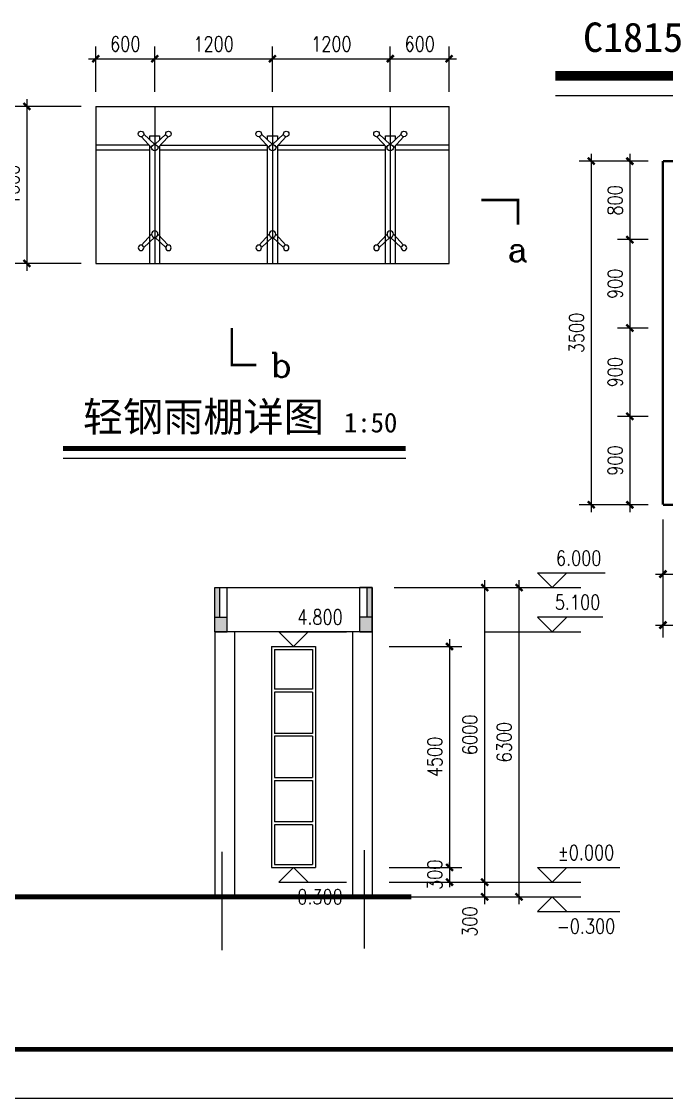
# Model space of a CAD drawing. Extents: x 458975 to 585950, y -118893 to 21149.
# Drawn here: x 552764 to 565906, y -118893 to -96956 of the extents above; entities that cross this region are included whole.
import ezdxf
from ezdxf.enums import TextEntityAlignment as Align

# ---------------------------------------------------------------- set-up
doc = ezdxf.new("R2010")
doc.units = 0
doc.header["$LTSCALE"] = 1000
doc.header["$MEASUREMENT"] = 0
doc.linetypes.add('ACAD_ISO04W100', pattern=[30.5, 24, -3, 0.5, -3])
doc.layers.get('0').update_dxf_attribs({"linetype": 'CONTINUOUS'})
doc.layers.get('DEFPOINTS').update_dxf_attribs({"linetype": 'CONTINUOUS'})
for name, color, linetype in [('DOTE', 1, 'ACAD_ISO04W100'), ('E_GROUND', 2, 'CONTINUOUS'), ('E_WALL', 255, 'CONTINUOUS'), ('E_WINDOW', 4, 'CONTINUOUS'), ('LEVL', 3, 'CONTINUOUS'), ('PUB_DIM', 3, 'CONTINUOUS'), ('PUB_SYMB', 3, 'CONTINUOUS'), ('PUB_SYMB_TEXT', 7, 'CONTINUOUS'), ('PUB_TEXT', 7, 'CONTINUOUS'), ('PUB_TITLE', 4, 'CONTINUOUS'), ('S_WALL', 255, 'CONTINUOUS'), ('STAIR', 2, 'CONTINUOUS'), ('WINDOW', 2, 'CONTINUOUS')]:
    doc.layers.add(name, color=color, linetype=linetype)
doc.styles.add('-新宋体', font='NSimSun.ttf')
doc.styles.add('COMP', font='COMPLEX.shx', dxfattribs={"bigfont": 'hztxt'})
doc.styles.add('dim_font', font='SIMPLEX.shx', dxfattribs={"width": 0.8})
doc.dimstyles.new('DIMN', dxfattribs={"dimtxt": 300, "dimasz": 100, "dimexe": 250, "dimexo": 300, "dimgap": 0, "dimtad": 0, "dimdec": 0, "dimzin": 0, "dimdsep": 46, "dimtxsty": 'dim_font', "dimblk": 'ARCHTICK', "dimcen": 0.09, "dimdle": 150, "dimclrt": 7, "dimazin": 0, "dimtfac": 1, "dimtdec": 0, "dimtix": 1, "dimtmove": 2, "dimatfit": 3, "dimfxl": 1, "dimtvp": 1, "dimtolj": 1, "dimtzin": 0, "dimarcsym": 0})
doc.dimstyles.new('DIMN50', dxfattribs={"dimscale": 0.5, "dimtxt": 300, "dimasz": 100, "dimexe": 250, "dimexo": 300, "dimgap": 0, "dimtad": 0, "dimdec": 0, "dimzin": 0, "dimdsep": 46, "dimtxsty": 'dim_font', "dimblk": 'ARCHTICK', "dimcen": 0.09, "dimdle": 150, "dimclrt": 7, "dimazin": 0, "dimtfac": 1, "dimtdec": 0, "dimtix": 1, "dimtmove": 2, "dimatfit": 3, "dimfxl": 1, "dimtvp": 1, "dimtolj": 1, "dimtzin": 0, "dimarcsym": 0})

# ---------------------------------------------------------------- blocks, each defined once
blk = doc.blocks.new('_archtick')
at = {"const_width": 0.5}
blk.add_lwpolyline([(-0.7, -0.7), (0.7, 0.7)], dxfattribs=at)
blk = doc.blocks.new('*D200')
at = {"layer": 'DEFPOINTS', "color": 0, "transparency": 16777216}
for p in [(560057, -114486), (562202, -114486), (560057, -114786)]:
    blk.add_point(p, dxfattribs=at)
at = {"layer": 'PUB_DIM', "color": 0, "lineweight": -2, "transparency": 16777216}
for p, q in [((560357, -114486), (562452, -114486)), ((562202, -114936), (562202, -114336)), ((560357, -114786), (562452, -114786))]:
    blk.add_line(p, q, dxfattribs=at)
at = {"layer": 'PUB_DIM', "color": 0, "lineweight": -2, "transparency": 16777216, "xscale": 100, "yscale": 100, "zscale": 100}
for p, rotation in [((562202, -114486), 90), ((562202, -114786), 270)]:
    blk.add_blockref('_archtick', p, dxfattribs=dict(at, rotation=rotation))
at = {"layer": 'PUB_DIM', "color": 7, "transparency": 16777216, "insert": (561902, -115291), "char_height": 300, "attachment_point": 5, "rotation": 90, "style": 'dim_font'}
blk.add_mtext('\\A1;300', dxfattribs=at)
blk = doc.blocks.new('*D201')
at = {"layer": 'DEFPOINTS', "color": 0, "transparency": 16777216}
for p in [(559952, -109686), (559952, -114186), (561485, -114186)]:
    blk.add_point(p, dxfattribs=at)
at = {"layer": 'PUB_DIM', "color": 0, "lineweight": -2, "transparency": 16777216}
for p, q in [((560252, -109686), (561735, -109686)), ((561485, -109536), (561485, -114336)), ((560252, -114186), (561735, -114186))]:
    blk.add_line(p, q, dxfattribs=at)
at = {"layer": 'PUB_DIM', "color": 0, "lineweight": -2, "transparency": 16777216, "xscale": 100, "yscale": 100, "zscale": 100}
for p, rotation in [((561485, -109686), 90), ((561485, -114186), 270)]:
    blk.add_blockref('_archtick', p, dxfattribs=dict(at, rotation=rotation))
at = {"layer": 'PUB_DIM', "color": 7, "transparency": 16777216, "insert": (561185, -111936), "char_height": 300, "attachment_point": 5, "rotation": 90, "style": 'dim_font'}
blk.add_mtext('\\A1;4500', dxfattribs=at)
blk = doc.blocks.new('*D202')
at = {"layer": 'DEFPOINTS', "color": 0, "transparency": 16777216}
for p in [(559952, -114186), (559952, -114486), (561485, -114486)]:
    blk.add_point(p, dxfattribs=at)
at = {"layer": 'PUB_DIM', "color": 0, "lineweight": -2, "transparency": 16777216}
for p, q in [((560252, -114186), (561735, -114186)), ((561485, -114186), (561485, -114086)), ((561485, -114186), (561485, -114486)), ((560252, -114486), (561735, -114486)), ((561485, -114486), (561485, -114586))]:
    blk.add_line(p, q, dxfattribs=at)
at = {"layer": 'PUB_DIM', "color": 0, "lineweight": -2, "transparency": 16777216, "xscale": 100, "yscale": 100, "zscale": 100}
for p, rotation in [((561485, -114186), 270), ((561485, -114486), 90)]:
    blk.add_blockref('_archtick', p, dxfattribs=dict(at, rotation=rotation))
at = {"layer": 'PUB_DIM', "color": 7, "transparency": 16777216, "insert": (561185, -114336), "char_height": 300, "attachment_point": 5, "rotation": 90, "style": 'dim_font'}
blk.add_mtext('\\A1;300', dxfattribs=at)
blk = doc.blocks.new('*D203')
at = {"layer": 'DEFPOINTS', "color": 0, "transparency": 16777216}
for p in [(560057, -108486), (562202, -108486), (560057, -114486)]:
    blk.add_point(p, dxfattribs=at)
at = {"layer": 'PUB_DIM', "color": 0, "lineweight": -2, "transparency": 16777216}
for p, q in [((562202, -114636), (562202, -108336)), ((560357, -108486), (562452, -108486)), ((560357, -114486), (562452, -114486))]:
    blk.add_line(p, q, dxfattribs=at)
at = {"layer": 'PUB_DIM', "color": 0, "lineweight": -2, "transparency": 16777216, "xscale": 100, "yscale": 100, "zscale": 100}
for p, rotation in [((562202, -108486), 90), ((562202, -114486), 270)]:
    blk.add_blockref('_archtick', p, dxfattribs=dict(at, rotation=rotation))
at = {"layer": 'PUB_DIM', "color": 7, "transparency": 16777216, "insert": (561902, -111486), "char_height": 300, "attachment_point": 5, "rotation": 90, "style": 'dim_font'}
blk.add_mtext('\\A1;6000', dxfattribs=at)
blk = doc.blocks.new('*D204')
at = {"layer": 'DEFPOINTS', "color": 0, "transparency": 16777216}
for p in [(560057, -108486), (560057, -114786), (562901, -114786)]:
    blk.add_point(p, dxfattribs=at)
at = {"layer": 'PUB_DIM', "color": 0, "lineweight": -2, "transparency": 16777216}
for p, q in [((562901, -108336), (562901, -114936)), ((560357, -108486), (563151, -108486)), ((560357, -114786), (563151, -114786))]:
    blk.add_line(p, q, dxfattribs=at)
at = {"layer": 'PUB_DIM', "color": 0, "lineweight": -2, "transparency": 16777216, "xscale": 100, "yscale": 100, "zscale": 100}
for p, rotation in [((562901, -108486), 90), ((562901, -114786), 270)]:
    blk.add_blockref('_archtick', p, dxfattribs=dict(at, rotation=rotation))
at = {"layer": 'PUB_DIM', "color": 7, "transparency": 16777216, "insert": (562601, -111636), "char_height": 300, "attachment_point": 5, "rotation": 90, "style": 'dim_font'}
blk.add_mtext('\\A1;6300', dxfattribs=at)
blk = doc.blocks.new('*D266')
at = {"layer": 'DEFPOINTS', "color": 0, "transparency": 16777216}
for p in [(565834, -99799), (565159, -101399), (565834, -101399)]:
    blk.add_point(p, dxfattribs=at)
at = {"layer": 'PUB_DIM', "color": 0, "lineweight": -2, "transparency": 16777216}
for p, q in [((565534, -99799), (564909, -99799)), ((565159, -99649), (565159, -101549)), ((565534, -101399), (564909, -101399))]:
    blk.add_line(p, q, dxfattribs=at)
at = {"layer": 'PUB_DIM', "color": 0, "lineweight": -2, "transparency": 16777216, "xscale": 100, "yscale": 100, "zscale": 100}
for p, rotation in [((565159, -99799), 90), ((565159, -101399), 270)]:
    blk.add_blockref('_archtick', p, dxfattribs=dict(at, rotation=rotation))
at = {"layer": 'PUB_DIM', "color": 7, "transparency": 16777216, "insert": (564859, -100599), "char_height": 300, "attachment_point": 5, "rotation": 90, "style": 'dim_font'}
blk.add_mtext('\\A1;800', dxfattribs=at)
blk = doc.blocks.new('*D267')
at = {"layer": 'DEFPOINTS', "color": 0, "transparency": 16777216}
for p in [(565834, -99799), (564375, -106799), (565834, -106799)]:
    blk.add_point(p, dxfattribs=at)
at = {"layer": 'PUB_DIM', "color": 0, "lineweight": -2, "transparency": 16777216}
for p, q in [((565534, -99799), (564125, -99799)), ((564375, -99649), (564375, -106949)), ((565534, -106799), (564125, -106799))]:
    blk.add_line(p, q, dxfattribs=at)
at = {"layer": 'PUB_DIM', "color": 0, "lineweight": -2, "transparency": 16777216, "xscale": 100, "yscale": 100, "zscale": 100}
for p, rotation in [((564375, -99799), 90), ((564375, -106799), 270)]:
    blk.add_blockref('_archtick', p, dxfattribs=dict(at, rotation=rotation))
at = {"layer": 'PUB_DIM', "color": 7, "transparency": 16777216, "insert": (564075, -103299), "char_height": 300, "attachment_point": 5, "rotation": 90, "style": 'dim_font'}
blk.add_mtext('\\A1;3500', dxfattribs=at)
blk = doc.blocks.new('*D268')
at = {"layer": 'DEFPOINTS', "color": 0, "transparency": 16777216}
for p in [(565834, -101399), (565159, -103199), (565834, -103199)]:
    blk.add_point(p, dxfattribs=at)
at = {"layer": 'PUB_DIM', "color": 0, "lineweight": -2, "transparency": 16777216}
for p, q in [((565159, -101249), (565159, -103349)), ((565534, -101399), (564909, -101399)), ((565534, -103199), (564909, -103199))]:
    blk.add_line(p, q, dxfattribs=at)
at = {"layer": 'PUB_DIM', "color": 0, "lineweight": -2, "transparency": 16777216, "xscale": 100, "yscale": 100, "zscale": 100}
for p, rotation in [((565159, -101399), 90), ((565159, -103199), 270)]:
    blk.add_blockref('_archtick', p, dxfattribs=dict(at, rotation=rotation))
at = {"layer": 'PUB_DIM', "color": 7, "transparency": 16777216, "insert": (564859, -102299), "char_height": 300, "attachment_point": 5, "rotation": 90, "style": 'dim_font'}
blk.add_mtext('\\A1;900', dxfattribs=at)
blk = doc.blocks.new('*D269')
at = {"layer": 'DEFPOINTS', "color": 0, "transparency": 16777216}
for p in [(565834, -103199), (565159, -104999), (565834, -104999)]:
    blk.add_point(p, dxfattribs=at)
at = {"layer": 'PUB_DIM', "color": 0, "lineweight": -2, "transparency": 16777216}
for p, q in [((565159, -103049), (565159, -105149)), ((565534, -103199), (564909, -103199)), ((565534, -104999), (564909, -104999))]:
    blk.add_line(p, q, dxfattribs=at)
at = {"layer": 'PUB_DIM', "color": 0, "lineweight": -2, "transparency": 16777216, "xscale": 100, "yscale": 100, "zscale": 100}
for p, rotation in [((565159, -103199), 90), ((565159, -104999), 270)]:
    blk.add_blockref('_archtick', p, dxfattribs=dict(at, rotation=rotation))
at = {"layer": 'PUB_DIM', "color": 7, "transparency": 16777216, "insert": (564859, -104099), "char_height": 300, "attachment_point": 5, "rotation": 90, "style": 'dim_font'}
blk.add_mtext('\\A1;900', dxfattribs=at)
blk = doc.blocks.new('*D270')
at = {"layer": 'DEFPOINTS', "color": 0, "transparency": 16777216}
for p in [(565834, -104999), (565159, -106799), (565834, -106799)]:
    blk.add_point(p, dxfattribs=at)
at = {"layer": 'PUB_DIM', "color": 0, "lineweight": -2, "transparency": 16777216}
for p, q in [((565159, -104849), (565159, -106949)), ((565534, -104999), (564909, -104999)), ((565534, -106799), (564909, -106799))]:
    blk.add_line(p, q, dxfattribs=at)
at = {"layer": 'PUB_DIM', "color": 0, "lineweight": -2, "transparency": 16777216, "xscale": 100, "yscale": 100, "zscale": 100}
for p, rotation in [((565159, -104999), 90), ((565159, -106799), 270)]:
    blk.add_blockref('_archtick', p, dxfattribs=dict(at, rotation=rotation))
at = {"layer": 'PUB_DIM', "color": 7, "transparency": 16777216, "insert": (564859, -105899), "char_height": 300, "attachment_point": 5, "rotation": 90, "style": 'dim_font'}
blk.add_mtext('\\A1;900', dxfattribs=at)
blk = doc.blocks.new('*D271')
at = {"layer": 'DEFPOINTS', "color": 0, "transparency": 16777216}
for p in [(565834, -106799), (582634, -106799), (582634, -109251)]:
    blk.add_point(p, dxfattribs=at)
at = {"layer": 'PUB_DIM', "color": 0, "lineweight": -2, "transparency": 16777216}
for p, q in [((565834, -107099), (565834, -109501)), ((582634, -107099), (582634, -109501)), ((565684, -109251), (582784, -109251))]:
    blk.add_line(p, q, dxfattribs=at)
at = {"layer": 'PUB_DIM', "color": 0, "lineweight": -2, "transparency": 16777216, "xscale": 100, "yscale": 100, "zscale": 100, "rotation": 180}
blk.add_blockref('_archtick', (565834, -109251), dxfattribs=at)
at = {"layer": 'PUB_DIM', "color": 0, "lineweight": -2, "transparency": 16777216, "xscale": 100, "yscale": 100, "zscale": 100}
blk.add_blockref('_archtick', (582634, -109251), dxfattribs=at)
at = {"layer": 'PUB_DIM', "color": 7, "transparency": 16777216, "insert": (574234, -108951), "char_height": 300, "attachment_point": 5, "style": 'dim_font'}
blk.add_mtext('\\A1;8400', dxfattribs=at)
blk = doc.blocks.new('*D272')
at = {"layer": 'DEFPOINTS', "color": 0, "transparency": 16777216}
for p in [(565834, -106799), (568634, -106799), (568634, -108211)]:
    blk.add_point(p, dxfattribs=at)
at = {"layer": 'PUB_DIM', "color": 0, "lineweight": -2, "transparency": 16777216}
for p, q in [((565834, -107099), (565834, -108461)), ((568634, -107099), (568634, -108461)), ((565684, -108211), (568784, -108211))]:
    blk.add_line(p, q, dxfattribs=at)
at = {"layer": 'PUB_DIM', "color": 0, "lineweight": -2, "transparency": 16777216, "xscale": 100, "yscale": 100, "zscale": 100, "rotation": 180}
blk.add_blockref('_archtick', (565834, -108211), dxfattribs=at)
at = {"layer": 'PUB_DIM', "color": 0, "lineweight": -2, "transparency": 16777216, "xscale": 100, "yscale": 100, "zscale": 100}
blk.add_blockref('_archtick', (568634, -108211), dxfattribs=at)
at = {"layer": 'PUB_DIM', "color": 7, "transparency": 16777216, "insert": (567234, -107911), "char_height": 300, "attachment_point": 5, "style": 'dim_font'}
blk.add_mtext('\\A1;1400', dxfattribs=at)
blk = doc.blocks.new('A$C28BA262E')
for p, q in [((-33, 0), (-136, 112)), ((0, 33), (-112, 136)), ((112, 136), (0, 33)), ((136, 112), (33, 0))]:
    blk.add_line(p, q)
for centre, radius in [((-140, 140), 28), ((140, 140), 28), ((0, 0), 32.9)]:
    blk.add_circle(centre, radius)
blk = doc.blocks.new('*D326')
at = {"layer": 'DEFPOINTS', "color": 0, "transparency": 16777216}
for p in [(555478, -97713), (554278, -98685), (555478, -98685)]:
    blk.add_point(p, dxfattribs=at)
at = {"layer": 'PUB_DIM', "color": 0, "lineweight": -2, "transparency": 16777216}
for p, q in [((554278, -98385), (554278, -97463)), ((555478, -98385), (555478, -97463)), ((554128, -97713), (555628, -97713))]:
    blk.add_line(p, q, dxfattribs=at)
at = {"layer": 'PUB_DIM', "color": 0, "lineweight": -2, "transparency": 16777216, "xscale": 100, "yscale": 100, "zscale": 100, "rotation": 180}
blk.add_blockref('_archtick', (554278, -97713), dxfattribs=at)
at = {"layer": 'PUB_DIM', "color": 0, "lineweight": -2, "transparency": 16777216, "xscale": 100, "yscale": 100, "zscale": 100}
blk.add_blockref('_archtick', (555478, -97713), dxfattribs=at)
at = {"layer": 'PUB_DIM', "color": 7, "transparency": 16777216, "insert": (554878, -97413), "char_height": 300, "attachment_point": 5, "style": 'dim_font'}
blk.add_mtext('\\A1;600', dxfattribs=at)
blk = doc.blocks.new('*D327')
at = {"layer": 'DEFPOINTS', "color": 0, "transparency": 16777216}
for p in [(557878, -97713), (555478, -98685), (557878, -98685)]:
    blk.add_point(p, dxfattribs=at)
at = {"layer": 'PUB_DIM', "color": 0, "lineweight": -2, "transparency": 16777216}
for p, q in [((555478, -98385), (555478, -97463)), ((557878, -98385), (557878, -97463)), ((555328, -97713), (558028, -97713))]:
    blk.add_line(p, q, dxfattribs=at)
at = {"layer": 'PUB_DIM', "color": 0, "lineweight": -2, "transparency": 16777216, "xscale": 100, "yscale": 100, "zscale": 100, "rotation": 180}
blk.add_blockref('_archtick', (555478, -97713), dxfattribs=at)
at = {"layer": 'PUB_DIM', "color": 0, "lineweight": -2, "transparency": 16777216, "xscale": 100, "yscale": 100, "zscale": 100}
blk.add_blockref('_archtick', (557878, -97713), dxfattribs=at)
at = {"layer": 'PUB_DIM', "color": 7, "transparency": 16777216, "insert": (556678, -97413), "char_height": 300, "attachment_point": 5, "style": 'dim_font'}
blk.add_mtext('\\A1;1200', dxfattribs=at)
blk = doc.blocks.new('*D328')
at = {"layer": 'DEFPOINTS', "color": 0, "transparency": 16777216}
for p in [(560278, -97713), (557878, -98685), (560278, -98685)]:
    blk.add_point(p, dxfattribs=at)
at = {"layer": 'PUB_DIM', "color": 0, "lineweight": -2, "transparency": 16777216}
for p, q in [((557878, -98385), (557878, -97463)), ((560278, -98385), (560278, -97463)), ((557728, -97713), (560428, -97713))]:
    blk.add_line(p, q, dxfattribs=at)
at = {"layer": 'PUB_DIM', "color": 0, "lineweight": -2, "transparency": 16777216, "xscale": 100, "yscale": 100, "zscale": 100, "rotation": 180}
blk.add_blockref('_archtick', (557878, -97713), dxfattribs=at)
at = {"layer": 'PUB_DIM', "color": 0, "lineweight": -2, "transparency": 16777216, "xscale": 100, "yscale": 100, "zscale": 100}
blk.add_blockref('_archtick', (560278, -97713), dxfattribs=at)
at = {"layer": 'PUB_DIM', "color": 7, "transparency": 16777216, "insert": (559078, -97413), "char_height": 300, "attachment_point": 5, "style": 'dim_font'}
blk.add_mtext('\\A1;1200', dxfattribs=at)
blk = doc.blocks.new('*D329')
at = {"layer": 'DEFPOINTS', "color": 0, "transparency": 16777216}
for p in [(561478, -97713), (560278, -98685), (561478, -98685)]:
    blk.add_point(p, dxfattribs=at)
at = {"layer": 'PUB_DIM', "color": 0, "lineweight": -2, "transparency": 16777216}
for p, q in [((560278, -98385), (560278, -97463)), ((561478, -98385), (561478, -97463)), ((560128, -97713), (561628, -97713))]:
    blk.add_line(p, q, dxfattribs=at)
at = {"layer": 'PUB_DIM', "color": 0, "lineweight": -2, "transparency": 16777216, "xscale": 100, "yscale": 100, "zscale": 100, "rotation": 180}
blk.add_blockref('_archtick', (560278, -97713), dxfattribs=at)
at = {"layer": 'PUB_DIM', "color": 0, "lineweight": -2, "transparency": 16777216, "xscale": 100, "yscale": 100, "zscale": 100}
blk.add_blockref('_archtick', (561478, -97713), dxfattribs=at)
at = {"layer": 'PUB_DIM', "color": 7, "transparency": 16777216, "insert": (560878, -97413), "char_height": 300, "attachment_point": 5, "style": 'dim_font'}
blk.add_mtext('\\A1;600', dxfattribs=at)
blk = doc.blocks.new('*D330')
at = {"layer": 'DEFPOINTS', "color": 0, "transparency": 16777216}
for p in [(554278, -98685), (552874, -101885), (554278, -101885)]:
    blk.add_point(p, dxfattribs=at)
at = {"layer": 'PUB_DIM', "color": 0, "lineweight": -2, "transparency": 16777216}
for p, q in [((553978, -98685), (552624, -98685)), ((552874, -98535), (552874, -102035)), ((553978, -101885), (552624, -101885))]:
    blk.add_line(p, q, dxfattribs=at)
at = {"layer": 'PUB_DIM', "color": 0, "lineweight": -2, "transparency": 16777216, "xscale": 100, "yscale": 100, "zscale": 100}
for p, rotation in [((552874, -98685), 90), ((552874, -101885), 270)]:
    blk.add_blockref('_archtick', p, dxfattribs=dict(at, rotation=rotation))
at = {"layer": 'PUB_DIM', "color": 7, "transparency": 16777216, "insert": (552574, -100285), "char_height": 300, "attachment_point": 5, "rotation": 90, "style": 'dim_font'}
blk.add_mtext('\\A1;1600', dxfattribs=at)
blk = doc.blocks.new('_section')
at = {"const_width": 0.1}
blk.add_lwpolyline([(1, 0), (0, 0), (0, 1.5)], dxfattribs=at)
at = {"layer": 'PUB_SYMB_TEXT', "style": 'COMP'}
blk.add_attdef('A', text='', height=1, dxfattribs=at).set_placement((2, 0), align=Align.MIDDLE)

msp = doc.modelspace()

# ---------------------------------------------------------------- hatches: boundary and pattern name
at = {"layer": 'S_WALL'}
h = msp.add_hatch(color=7, dxfattribs=at)
h.paths.add_polyline_path([(556705.6, -109086), (556805.6, -109086), (556805.6, -108486), (556705.6, -108486)])
h.paths.add_polyline_path([(559805.6, -109086), (559905.6, -109086), (559905.6, -108486), (559805.6, -108486)])
h = msp.add_hatch(color=7, dxfattribs=at)
h.paths.add_polyline_path([(556955.6, -109086), (556705.6, -109086), (556705.6, -109386), (556955.6, -109386)])
h.paths.add_polyline_path([(559655.6, -109386), (559905.6, -109386), (559905.6, -109086), (559655.6, -109086)])

# ---------------------------------------------------------------- linework, layer by layer
at = {"ltscale": 10}
for points, const_width in [([(563642.6, -98060), (569742.3, -98060)], 200), ([(553611, -105652.7), (560592.8, -105652.7)], 100)]:
    msp.add_lwpolyline(points, dxfattribs=dict(at, const_width=const_width))
for points in [[(563642.6, -98460), (569742.3, -98460)], [(553611, -105852.7), (560592.8, -105852.7)]]:
    msp.add_lwpolyline(points, dxfattribs=at)
for points in [[(555377.5, -99367.4), (555377.5, -99285.2), (555577.5, -99285.2), (555577.5, -99367.3)], [(557777.5, -99367.4), (557777.5, -99285.2), (557977.5, -99285.2), (557977.5, -99367.3)], [(560177.5, -99367.4), (560177.5, -99285.2), (560377.5, -99285.2), (560377.5, -99367.3)], [(555365.8, -99475.2), (554277.5, -99475.2)], [(555377.5, -99575.2), (554277.5, -99575.2)], [(555377.5, -101885.2), (555377.5, -99488)], [(555577.5, -99488), (555577.5, -101885.2)], [(557777.5, -99575.2), (555577.5, -99575.2)], [(555589.3, -99475.2), (557765.8, -99475.2)], [(557777.5, -101885.2), (557777.5, -99488)], [(557977.5, -99488), (557977.5, -101885.2)], [(560177.5, -99575.2), (557977.5, -99575.2)], [(557989.3, -99475.2), (560165.8, -99475.2)], [(560177.5, -101885.2), (560177.5, -99488)], [(560377.5, -99488), (560377.5, -101885.2)], [(561477.5, -99575.2), (560377.5, -99575.2)], [(561477.5, -99475.2), (560389.3, -99475.2)]]:
    msp.add_lwpolyline(points)
at = {"layer": 'DOTE'}
for p, q in [((559755.6, -115836), (559755.6, -113836)), ((556855.6, -115871.7), (556855.6, -113871.7))]:
    msp.add_line(p, q, dxfattribs=at)
at = {"layer": 'E_GROUND', "const_width": 100}
msp.add_lwpolyline([(549355.6, -114786), (560705.6, -114786)], dxfattribs=at)
at = {"layer": 'E_WALL'}
for p, q in [((556705.6, -108486), (559905.6, -108486)), ((559905.6, -108486), (559905.6, -114786)), ((556705.6, -109386), (556705.6, -114786)), ((556705.6, -109386), (556955.6, -109386)), ((557105.6, -109386), (557105.6, -114786)), ((559505.6, -109386), (559505.6, -114786)), ((559655.6, -109386), (559905.6, -109386))]:
    msp.add_line(p, q, dxfattribs=at)
at = {"layer": 'E_WINDOW'}
for p, q in [((557855.6, -109686), (558755.6, -109686)), ((557855.6, -109686), (557855.6, -114186)), ((558755.6, -109686), (558755.6, -114186)), ((557915.6, -109746), (558695.6, -109746)), ((557915.6, -109746), (557915.6, -110556)), ((558695.6, -109746), (558695.6, -110556)), ((558695.6, -110556), (557915.6, -110556)), ((557915.6, -110616), (557915.6, -111456)), ((558695.6, -110616), (557915.6, -110616)), ((558695.6, -110616), (558695.6, -111456)), ((558695.6, -111456), (557915.6, -111456)), ((557915.6, -111516), (557915.6, -112356)), ((558695.6, -111516), (557915.6, -111516)), ((558695.6, -111516), (558695.6, -112356)), ((557915.6, -112356), (558695.6, -112356)), ((557915.6, -112416), (558695.6, -112416)), ((557915.6, -112416), (557915.6, -113256)), ((558695.6, -112416), (558695.6, -113256)), ((558695.6, -113256), (557915.6, -113256)), ((557915.6, -113316), (557915.6, -114126)), ((558695.6, -113316), (557915.6, -113316)), ((558695.6, -113316), (558695.6, -114126)), ((557855.6, -114186), (558755.6, -114186)), ((557915.6, -114126), (558695.6, -114126))]:
    msp.add_line(p, q, dxfattribs=at)
at = {"layer": 'E_WINDOW', "const_width": 50}
for points in [[(582633.6, -99798.8), (565833.6, -99798.8)], [(565833.6, -99798.8), (565833.6, -106798.8)], [(565833.6, -106798.8), (582633.6, -106798.8)]]:
    msp.add_lwpolyline(points, dxfattribs=at)
at = {"layer": 'LEVL'}
for p, q in [((563576.8, -108486), (563276.8, -108186)), ((563276.8, -108186), (563876.8, -108186)), ((563876.8, -108186), (563576.8, -108486)), ((563576.8, -108186), (564656.8, -108186)), ((562201.9, -108486), (564161.4, -108486)), ((563576.8, -109386), (563276.8, -109086)), ((564611.1, -109086), (563276.8, -109086)), ((563876.8, -109086), (563576.8, -109386)), ((558305.6, -109686), (558005.6, -109386)), ((558005.6, -109386), (558605.6, -109386)), ((558605.6, -109386), (558305.6, -109686)), ((558305.6, -109386), (559385.6, -109386)), ((562201.9, -109386), (564161.4, -109386)), ((558305.6, -114186), (558005.6, -114486)), ((558605.6, -114486), (558305.6, -114186)), ((563576.8, -114486), (563276.8, -114186)), ((563276.8, -114186), (563876.8, -114186)), ((563876.8, -114186), (563576.8, -114486)), ((563576.8, -114186), (564953.9, -114186)), ((558005.6, -114486), (558605.6, -114486)), ((558305.6, -114486), (559385.6, -114486)), ((562201.9, -114486), (564161.4, -114486)), ((562201.9, -114786), (564161.4, -114786)), ((563576.8, -114786), (563276.8, -115086)), ((563876.8, -115086), (563576.8, -114786)), ((563276.8, -115086), (563876.8, -115086)), ((563576.8, -115086), (564953.9, -115086))]:
    msp.add_line(p, q, dxfattribs=at)
at = {"layer": 'PUB_TITLE'}
msp.add_lwpolyline([(526549.5, -118893.3), (526549.5, -76893.3), (585949.5, -76893.3), (585949.5, -118893.3)], close=True, dxfattribs=at)
at = {"layer": 'PUB_TITLE', "const_width": 100}
msp.add_lwpolyline([(529049.5, -117893.3), (584949.5, -117893.3), (584949.5, -77893.3), (529049.5, -77893.3)], close=True, dxfattribs=at)
at = {"layer": 'S_WALL'}
for p, q in [((556705.6, -109386), (556705.6, -108486)), ((556705.6, -108486), (556955.6, -108486)), ((556805.6, -109086), (556805.6, -108486)), ((556955.6, -109386), (556955.6, -108486)), ((559655.6, -109386), (559655.6, -108486)), ((559905.6, -108486), (559655.6, -108486)), ((559805.6, -109086), (559805.6, -108486)), ((559905.6, -109386), (559905.6, -108486)), ((556705.6, -109086), (556955.6, -109086)), ((559905.6, -109086), (559655.6, -109086)), ((559905.6, -109386), (556705.6, -109386))]:
    msp.add_line(p, q, dxfattribs=at)
at = {"layer": 'STAIR'}
for p, q in [((561477.5, -101885.2), (561477.5, -98685.2)), ((554277.5, -101885.2), (561477.5, -101885.2))]:
    msp.add_line(p, q, dxfattribs=at)
at = {"layer": 'WINDOW'}
for q in [(561477.5, -98685.2), (554277.5, -101885.2)]:
    msp.add_line((554277.5, -98685.2), q, dxfattribs=at)
for points in [[(555477.5, -98685.2), (555477.5, -98685.2), (555477.5, -101885.2)], [(557877.5, -98685.2), (557877.5, -98685.2), (557877.5, -101885.2)], [(560277.5, -98685.2), (560277.5, -98685.2), (560277.5, -101885.2)]]:
    msp.add_lwpolyline(points, dxfattribs=at)

# ---------------------------------------------------------------- block references
at = {"xscale": 2, "yscale": 2, "zscale": 2}
for p in [(555477.5, -99525.2), (557877.5, -99525.2), (560277.5, -99525.2)]:
    msp.add_blockref('A$C28BA262E', p, dxfattribs=at)
at = {"xscale": -2, "yscale": 2, "zscale": 2, "rotation": 180}
for p in [(555477.5, -101285.2), (557877.5, -101285.2), (560277.5, -101285.2)]:
    msp.add_blockref('A$C28BA262E', p, dxfattribs=at)
at = {"layer": 'PUB_SYMB'}
ref = msp.add_blockref('_section', (562880.6, -100592.2), dxfattribs=dict(at, xscale=-500, yscale=500, zscale=500, rotation=90))
ref.add_attrib('A', 'a', dxfattribs={"layer": 'PUB_SYMB_TEXT', "height": 500, "style": 'COMP'}).set_placement((562880.6, -101592.2), align=Align.MIDDLE)
at = {"layer": 'PUB_SYMB', "xscale": 500, "yscale": 500, "zscale": 500}
msp.add_blockref('_section', (557051.1, -103951.1), dxfattribs=at).add_auto_attribs({'A': 'b'})

# ---------------------------------------------------------------- texts
at = {"layer": 'LEVL', "color": 7, "char_height": 300, "attachment_point": 5, "style": 'dim_font'}
for s, insert in [('6.000', (564116.8, -107886)), ('5.100', (564093.9, -108786)), ('4.800', (558845.6, -109086)), ('%%p0.000', (564265.4, -113886)), ('0.300', (558845.6, -114786)), ('-0.300', (564265.4, -115386))]:
    msp.add_mtext(s, dxfattribs=dict(at, insert=insert))
at = {"layer": 'PUB_TEXT', "style": '-新宋体'}
for s, height, p in [('C1815', 600, (564205.6, -97575.3, 2789697.8)), ('轻钢雨棚详图', 600, (554014.6, -105307.4, 1394848.9)), ('1:50', 400, (559333.4, -105325.6, 1394848.9))]:
    msp.add_text(s, height=height, dxfattribs=at).set_placement(p)

# ---------------------------------------------------------------- dimensions: what is measured, and where the dimension line sits
at = {"layer": 'PUB_DIM'}
for base, p1, p2, angle, picture, middle in [((555477.5, -97713.4), (554277.5, -98685.2), (555477.5, -98685.2), 0, '*D326', (554877.5, -97413.4)), ((557877.5, -97713.4), (555477.5, -98685.2), (557877.5, -98685.2), 0, '*D327', (556677.5, -97413.4)), ((560277.5, -97713.4), (557877.5, -98685.2), (560277.5, -98685.2), 0, '*D328', (559077.5, -97413.4)), ((561477.5, -97713.4), (560277.5, -98685.2), (561477.5, -98685.2), 0, '*D329', (560877.5, -97413.4)), ((552874.2, -101885.2), (554277.5, -98685.2), (554277.5, -101885.2), 270, '*D330', (552574.2, -100285.2)), ((564374.6, -106798.8), (565833.6, -99798.8), (565833.6, -106798.8), 270, '*D267', (564074.6, -103298.8)), ((565159.3, -101398.8), (565833.6, -99798.8), (565833.6, -101398.8), 270, '*D266', (564859.3, -100598.8)), ((565159.3, -103198.8), (565833.6, -101398.8), (565833.6, -103198.8), 270, '*D268', (564859.3, -102298.8)), ((565159.3, -104998.8), (565833.6, -103198.8), (565833.6, -104998.8), 270, '*D269', (564859.3, -104098.8)), ((565159.3, -106798.8), (565833.6, -104998.8), (565833.6, -106798.8), 270, '*D270', (564859.3, -105898.8))]:
    dim = msp.add_linear_dim(base=base, p1=p1, p2=p2, angle=angle, dimstyle='DIMN50', override={"dimscale": 1, "dimlfac": 0.5}, dxfattribs=at)
    dim.commit()
    dim.dimension.update_dxf_attribs({"geometry": picture, "text_midpoint": middle})
for base, p2, picture, middle in [((582633.6, -109251.4), (582633.6, -106798.8), '*D271', (574233.6, -108951.4)), ((568633.6, -108211.1), (568633.6, -106798.8), '*D272', (567233.6, -107911.1))]:
    dim = msp.add_linear_dim(base=base, p1=(565833.6, -106798.8), p2=p2, dimstyle='DIMN50', override={"dimscale": 1, "dimlfac": 0.5}, dxfattribs=at)
    dim.commit()
    dim.dimension.update_dxf_attribs({"geometry": picture, "text_midpoint": middle})
for base, p1, p2, angle, picture, middle in [((562201.9, -108486), (560056.9, -114486), (560056.9, -108486), 90, '*D203', (561901.9, -111486)), ((562901.3, -114786), (560056.9, -108486), (560056.9, -114786), 270, '*D204', (562601.3, -111636)), ((561484.7, -114186), (559952, -109686), (559952, -114186), 270, '*D201', (561184.7, -111936)), ((561484.7, -114486), (559952, -114186), (559952, -114486), 270, '*D202', (561184.7, -114336))]:
    dim = msp.add_linear_dim(base=base, p1=p1, p2=p2, angle=angle, dimstyle='DIMN', dxfattribs=at)
    dim.commit()
    dim.dimension.update_dxf_attribs({"geometry": picture, "text_midpoint": middle})
dim = msp.add_linear_dim(base=(562201.9, -114486), p1=(560056.9, -114786), p2=(560056.9, -114486), angle=90, dimstyle='DIMN', dxfattribs=at)
dim.commit()
dim.dimension.update_dxf_attribs({"geometry": '*D200', "text_midpoint": (561901.9, -115290.5), "dimtype": 160})

doc.saveas('drawing.dxf')
